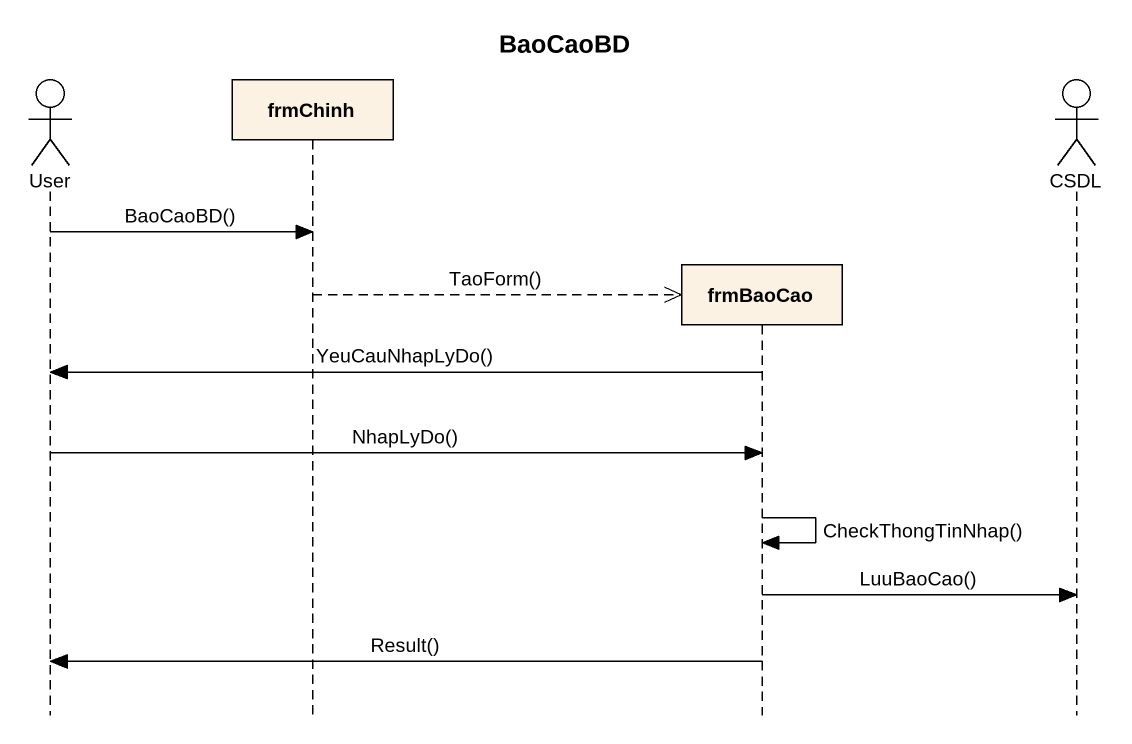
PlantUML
@startuml
title BaoCaoBD
hide footbox
actor User
participant frmChinh
participant frmBaoCao
actor CSDL

User -> frmChinh : BaoCaoBD()
frmChinh -->> frmBaoCao ** : TaoForm()
frmBaoCao -> User : YeuCauNhapLyDo()
User -> frmBaoCao : NhapLyDo()
frmBaoCao -> frmBaoCao : CheckThongTinNhap()
frmBaoCao -> CSDL : LuuBaoCao()
frmBaoCao -> User : Result()
@enduml
